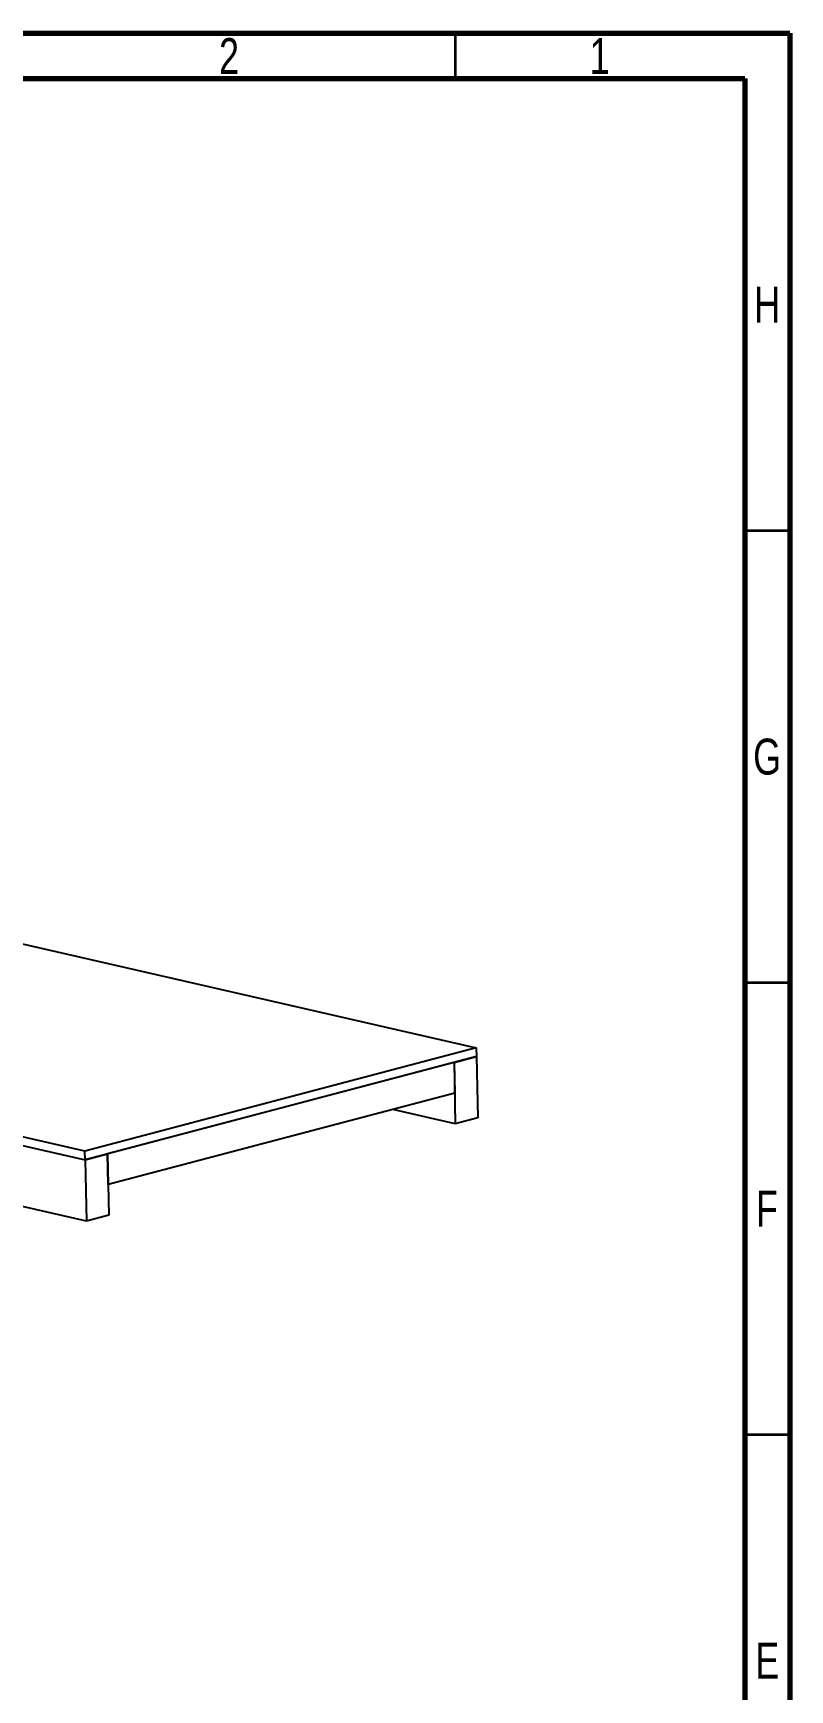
# Model space of a CAD drawing. Header units: millimetres. Extents: x 0 to 589, y 0 to 415.
# Drawn here: x 505.3 to 589, y 231.7 to 415 of the extents above; entities that cross this region are included whole.
import ezdxf

# ---------------------------------------------------------------- set-up
doc = ezdxf.new("R2010")
doc.units = ezdxf.units.MM
doc.styles.add('SLDTEXTSTYLE0', font='TXT', dxfattribs={"width": 0.75})

msp = doc.modelspace()

# ---------------------------------------------------------------- linework, layer by layer
at = {"color": 7, "linetype": 'Continuous', "lineweight": 70}
for p, q in [((15, 415), (589, 415)), ((589, 415), (589, 5)), ((20, 410), (584, 410)), ((584, 410), (584, 10))]:
    msp.add_line(p, q, dxfattribs=at)
at = {"color": 7, "linetype": 'Continuous', "lineweight": 35}
for p, q in [((552, 410), (552, 415)), ((584, 360), (589, 360)), ((584, 310), (589, 310)), ((584, 260), (589, 260))]:
    msp.add_line(p, q, dxfattribs=at)
at = {"color": 7, "linetype": 'Continuous', "lineweight": 25}
for p, q in [((479.3052, 319.9217), (554.3145, 302.7689)), ((511.0199, 291.3386), (449.2916, 305.4545)), ((449.8171, 304.3699), (511.0402, 290.3696)), ((449.8171, 304.3699), (511.0402, 290.3696)), ((554.3145, 302.7689), (511.0199, 291.3386)), ((554.3145, 302.7689), (554.3347, 301.7999)), ((554.3347, 301.7999), (511.0402, 290.3696)), ((551.8506, 301.1441), (513.5243, 291.0255)), ((551.8506, 301.1441), (554.3347, 301.7999)), ((551.8506, 301.1441), (551.9214, 297.7526)), ((551.8506, 301.1441), (551.9922, 294.3611)), ((554.3347, 301.7999), (554.4763, 295.0169)), ((551.9214, 297.7526), (513.5951, 287.634)), ((511.1818, 283.5867), (453.4953, 296.7782)), ((551.9922, 294.3611), (545.0706, 295.9439)), ((554.4763, 295.0169), (551.9922, 294.3611)), ((511.0402, 290.3696), (511.0199, 291.3386)), ((511.0402, 290.3696), (513.5243, 291.0255)), ((511.0402, 290.3696), (511.1818, 283.5867)), ((513.5243, 291.0255), (513.6659, 284.2425)), ((513.5951, 287.634), (513.5243, 291.0255)), ((513.6659, 284.2425), (511.1818, 283.5867))]:
    msp.add_line(p, q, dxfattribs=at)

# ---------------------------------------------------------------- texts
at = {"color": 7, "linetype": 'Continuous', "lineweight": 0, "char_height": 3.9688, "attachment_point": 2, "style": 'SLDTEXTSTYLE0'}
for s, insert in [('2', (526.96, 414.4572)), ('1', (567.96, 414.4572)), ('H', (586.4904, 386.9572)), ('G', (586.4867, 336.9572)), ('F', (586.4577, 286.9572)), ('E', (586.5078, 236.9572))]:
    msp.add_mtext(s, dxfattribs=dict(at, insert=insert))

doc.saveas('drawing.dxf')
